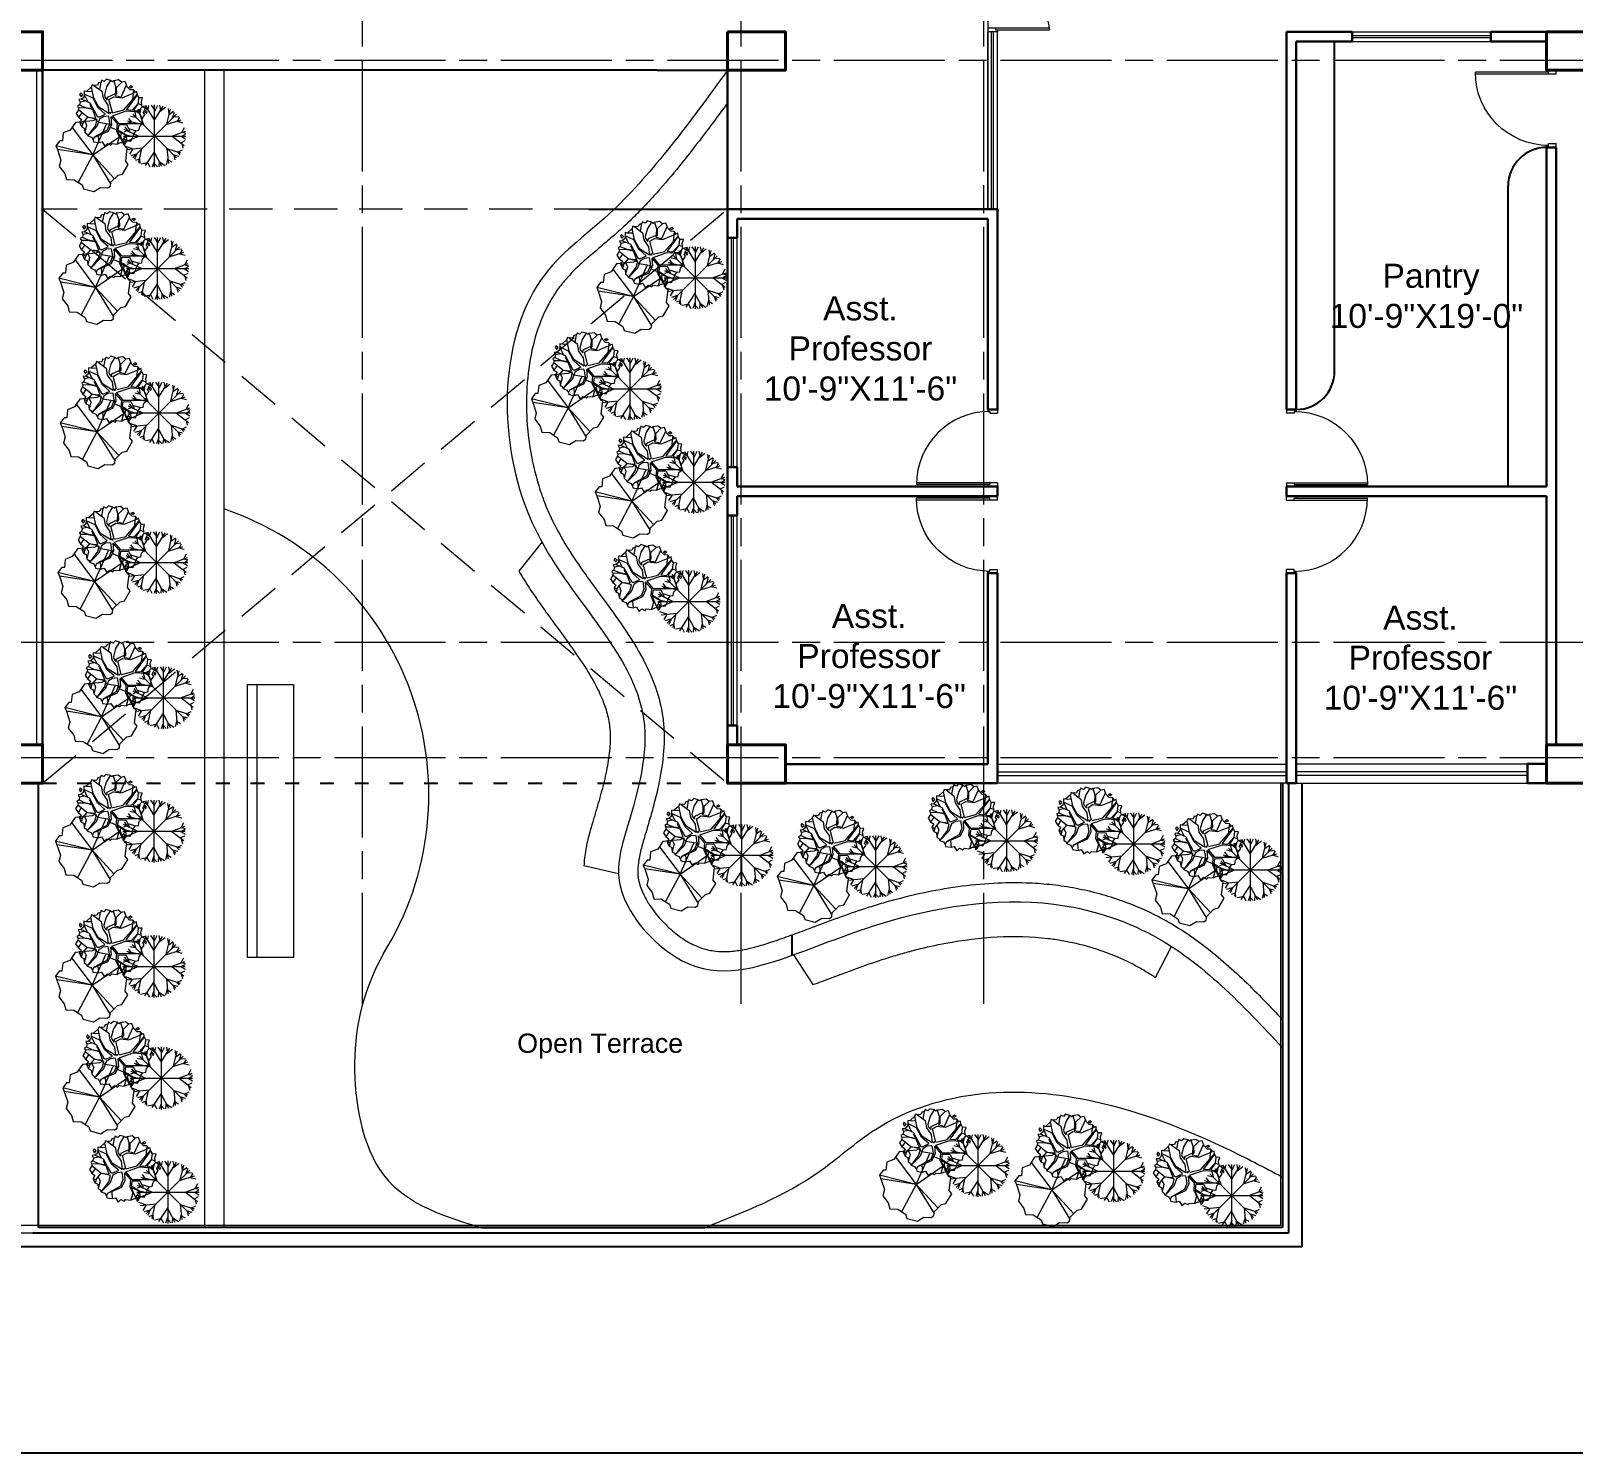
# Model space of a CAD drawing. Header units: inches. Extents: x -12 to 20935469, y -1604 to 24729220.
# Drawn here: x 20841121 to 20841921, y 24716552 to 24717290 of the extents above; entities that cross this region are included whole.
import ezdxf

# ---------------------------------------------------------------- set-up
doc = ezdxf.new("R2010")
doc.units = ezdxf.units.IN
doc.header["$LTSCALE"] = 0.03
doc.header["$MEASUREMENT"] = 0
for name, pattern in [('ACAD_ISO03W100', [30, 12, -18]), ('ACAD_ISO08W100', [36, 24, -3, 6, -3]), ('DASHED2', [0.375, 0.25, -0.125])]:
    doc.linetypes.add(name, pattern=pattern)
for name, color, linetype, lineweight in [('column', 1, 'Continuous', 40), ('Door', 7, 'Continuous', 18), ('Dot', 253, 'Continuous', 0), ('Grid Line', 252, 'Continuous', 18), ('Hatch', 253, 'Continuous', 15), ('hatch-1', 253, 'Continuous', 5), ('ILLUSTR-TREE', 74, 'Continuous', 0), ('Main Wall', 7, 'Continuous', 30), ('wind.', 150, 'Continuous', 20)]:
    doc.layers.add(name, color=color, linetype=linetype, lineweight=lineweight)
doc.layers.add('FUR', color=251, linetype='Continuous')
doc.layers.add('TEXT', color=7, linetype='Continuous')
doc.styles.add('2', font='swisscl.ttf')
doc.styles.add('ATTR', font='romans.shx', dxfattribs={"width": 0.8, "height": 0.7})

# ---------------------------------------------------------------- blocks, each defined once
blk = doc.blocks.new('fff')
at = {"layer": 'Grid Line', "color": 252, "linetype": 'ACAD_ISO08W100', "lineweight": 9, "ltscale": 80, "true_color": 0x939598}
for p, q in [((20831844.25, 24723521.1), (20831844.25, 24724698.78)), ((20832040.78, 24723521.1), (20832040.78, 24724698.78)), ((20832166.78, 24723521.11), (20832166.78, 24724698.79)), ((20833096.95, 24724010.75), (20830726.15, 24724010.75)), ((20833096.95, 24723708.72), (20830726.15, 24723708.72)), ((20833096.95, 24723648.75), (20830726.15, 24723648.75))]:
    blk.add_line(p, q, dxfattribs=at)
blk = doc.blocks.new('A$C36295410')
at = {"layer": 'Door'}
for p, q in [((1, 4), (1, 32)), ((2, 0), (2, 31.98)), ((58, 0), (58, 31.98)), ((59, 4), (59, 32)), ((1, 5), (0, 5)), ((2, 4), (1, 4)), ((58, 4), (59, 4)), ((59, 5), (60, 5)), ((2, 0), (0, 0)), ((58, 0), (60, 0))]:
    blk.add_line(p, q, dxfattribs=at)
for centre, start, end in [((-2.53, -0.34), 0.59063, 83.77826), ((62.53, -0.34), 96.22174, 179.40937)]:
    blk.add_arc(centre, 32.53, start, end, dxfattribs=at)
blk = doc.blocks.new('$D40')
at = {"layer": 'Door'}
for p, q in [((1, 4), (1, 42)), ((2, 0), (2, 41.99)), ((1, 5), (0, 5)), ((2, 0), (0, 0)), ((2, 4), (1, 4)), ((39, 4), (38, 4)), ((38, 4), (38, 0)), ((40, 0), (38, 0)), ((40, 5), (38.99, 5)), ((39, 5), (39, 4))]:
    blk.add_line(p, q, dxfattribs=at)
blk.add_arc((1, 4), 38, 0, 90, dxfattribs=at)
blk = doc.blocks.new('TREE_009')
at = {"layer": 'ILLUSTR-TREE'}
for p, q in [((-12174.2, 13910.3), (-12175.7, 13905.2)), ((-12166.7, 13906.7), (-12174.2, 13910.3)), ((-12160.5, 13912.9), (-12166.7, 13906.7)), ((-12149.3, 13909.5), (-12160.5, 13912.9)), ((-12149.3, 13909.5), (-12160.3, 13891.8)), ((-12144, 13905.9), (-12149.3, 13909.5)), ((-12140.5, 13908.8), (-12144, 13905.9)), ((-12126.8, 13911.1), (-12140.5, 13908.8)), ((-12140.5, 13908.8), (-12134.4, 13889)), ((-12118.3, 13904.7), (-12126.8, 13911.1)), ((-12108.9, 13906.7), (-12118.3, 13904.7)), ((-12105.2, 13896.8), (-12108.9, 13906.7)), ((-12232, 13875), (-12235.4, 13870.6)), ((-12235.4, 13870.6), (-12231.3, 13864.4)), ((-12226.5, 13869.7), (-12232, 13875)), ((-12231.3, 13864.4), (-12226.5, 13869.7)), ((-12223.7, 13862.7), (-12230.1, 13857.3)), ((-12222.4, 13870.7), (-12223.7, 13862.7)), ((-12222.4, 13880.3), (-12222.4, 13870.7)), ((-12216.4, 13879.1), (-12222.4, 13880.3)), ((-12197.7, 13860.1), (-12222.4, 13871.4)), ((-12222.4, 13870.7), (-12212.5, 13850.2)), ((-12202.6, 13891.8), (-12216.4, 13879.1)), ((-12199.9, 13878.4), (-12216.4, 13879.1)), ((-12200.4, 13897.9), (-12202.6, 13891.8)), ((-12196, 13860.1), (-12202.6, 13891.8)), ((-12195.5, 13896.1), (-12200.4, 13897.9)), ((-12185.9, 13897), (-12195.5, 13896.1)), ((-12195.5, 13896.1), (-12173.5, 13879.8)), ((-12183.2, 13903.2), (-12185.9, 13897)), ((-12175.7, 13905.2), (-12183.2, 13903.2)), ((-12179.5, 13884.1), (-12175.7, 13905.2)), ((-12173.5, 13879.8), (-12170.2, 13860.1)), ((-12160.3, 13891.8), (-12166.3, 13869.3)), ((-12166.3, 13869.3), (-12165.2, 13863.6)), ((-12165.2, 13863.6), (-12158.6, 13855.2)), ((-12158.6, 13855.2), (-12157.5, 13863.6)), ((-12157.5, 13863.6), (-12135.5, 13873.5)), ((-12153.7, 13856.6), (-12140.5, 13864.3)), ((-12140.5, 13864.3), (-12117.3, 13861.5)), ((-12132.7, 13872.8), (-12137.2, 13867.9)), ((-12136.6, 13867.9), (-12120.1, 13864.3)), ((-12135, 13873.5), (-12134.4, 13890.4)), ((-12133.3, 13891.1), (-12132.7, 13872.8)), ((-12132.1, 13891.3), (-12118.3, 13904.7)), ((-12120.1, 13864.3), (-12105.2, 13896.8)), ((-12117.3, 13861.5), (-12079.9, 13877)), ((-12112.4, 13827.6), (-12075, 13870.7)), ((-12102.7, 13891.7), (-12105.2, 13896.8)), ((-12075, 13870), (-12105.2, 13828.4)), ((-12095.1, 13883.8), (-12102.7, 13891.7)), ((-12097.9, 13891.8), (-12092.4, 13895.4)), ((-12093, 13888.3), (-12097.9, 13891.8)), ((-12085.4, 13883.4), (-12095.1, 13883.8)), ((-12088, 13891.8), (-12093, 13888.3)), ((-12092.4, 13895.4), (-12088, 13891.8)), ((-12085.4, 13883.4), (-12088.7, 13855.2)), ((-12079.9, 13877), (-12085.4, 13883.4)), ((-12075.9, 13878.5), (-12079.9, 13877)), ((-12075, 13870.7), (-12075.9, 13878.5)), ((-12070, 13861.5), (-12075, 13870.7)), ((-12238.9, 13827.6), (-12245.1, 13817.7)), ((-12235.6, 13841.8), (-12241.6, 13838)), ((-12241.6, 13838), (-12238.4, 13832.6)), ((-12238.4, 13832.6), (-12238.9, 13827.6)), ((-12213.6, 13807.2), (-12238.9, 13827.6)), ((-12221.3, 13833.3), (-12238.4, 13832.6)), ((-12229.6, 13819.9), (-12238.4, 13807.2)), ((-12230.1, 13857.3), (-12237.5, 13856.5)), ((-12237.5, 13856.5), (-12234, 13849.5)), ((-12234, 13849.5), (-12235.6, 13841.8)), ((-12235.6, 13841.8), (-12220.2, 13834.7)), ((-12220.8, 13852.3), (-12234, 13849.5)), ((-12206.5, 13846.7), (-12230.1, 13857.3)), ((-12198.8, 13828.4), (-12221.3, 13833.3)), ((-12220.2, 13834.7), (-12201.5, 13831.2)), ((-12185, 13807.2), (-12206.5, 13846.7)), ((-12202.1, 13833.3), (-12206.5, 13842.5)), ((-12201.5, 13831.2), (-12202.1, 13833.3)), ((-12190, 13805.1), (-12198.8, 13828.4)), ((-12184.5, 13834), (-12197.7, 13860.1)), ((-12182.3, 13835.4), (-12196, 13860.1)), ((-12164.1, 13815.7), (-12184.5, 13834)), ((-12154.2, 13817.8), (-12182.3, 13835.4)), ((-12170.2, 13860.1), (-12157, 13841.1)), ((-12157, 13841.1), (-12154.2, 13818.5)), ((-12144.3, 13820.6), (-12153.7, 13856.6)), ((-12150.4, 13819.9), (-12150.9, 13817.8)), ((-12147.6, 13820.6), (-12150.4, 13819.9)), ((-12148.7, 13818.5), (-12147.6, 13820.6)), ((-12144.3, 13811.4), (-12105.8, 13824.8)), ((-12143.8, 13819.9), (-12112.4, 13827.6)), ((-12105.8, 13824.8), (-12070.6, 13822.7)), ((-12105.2, 13828.4), (-12089.3, 13826.9)), ((-12089.3, 13826.9), (-12072.8, 13845.3)), ((-12072.8, 13845.3), (-12085.4, 13826.9)), ((-12085.4, 13826.2), (-12071.1, 13824.8)), ((-12072.2, 13845.3), (-12070, 13861.5)), ((-12072.2, 13845.3), (-12062.3, 13841.8)), ((-12071.1, 13824.8), (-12061.2, 13836.1)), ((-12070.6, 13822.7), (-12061.8, 13803)), ((-12060.1, 13860.9), (-12070, 13861.5)), ((-12063.5, 13850.3), (-12060.1, 13860.9)), ((-12062.3, 13841.8), (-12063.5, 13850.3)), ((-12061.2, 13836.1), (-12062.3, 13841.8)), ((-12049.1, 13838.8), (-12061.2, 13836.1)), ((-12058, 13820.3), (-12049.1, 13838.8)), ((-12053.9, 13815), (-12058, 13820.3)), ((-12051.8, 13826.5), (-12053.9, 13822.1)), ((-12053.9, 13822.1), (-12049.7, 13817.7)), ((-12047.7, 13822.1), (-12051.8, 13826.5)), ((-12049.7, 13817.7), (-12047.7, 13822.1)), ((-12245.1, 13817.7), (-12238.4, 13807.2)), ((-12238.4, 13807.2), (-12229.9, 13800.9)), ((-12229.9, 13800.9), (-12235.1, 13793.1)), ((-12227.4, 13788.9), (-12235.1, 13793.1)), ((-12235.1, 13793.1), (-12232.7, 13786.8)), ((-12232.7, 13786.8), (-12229.6, 13780.4)), ((-12225.7, 13793.1), (-12229.6, 13780.4)), ((-12229.6, 13780.4), (-12222.4, 13777.1)), ((-12213.6, 13807.2), (-12225.7, 13793.1)), ((-12222.4, 13777.1), (-12220.8, 13765.6)), ((-12221.3, 13797.3), (-12215.8, 13785.3)), ((-12215.8, 13785.3), (-12220.8, 13765.6)), ((-12186.7, 13800.8), (-12213.6, 13807.2)), ((-12213.1, 13807.2), (-12190, 13805.1)), ((-12212.5, 13755), (-12191.6, 13783.2)), ((-12187.8, 13781.1), (-12212.5, 13755.7)), ((-12191.1, 13783.2), (-12186.7, 13800.8)), ((-12180.1, 13801.6), (-12187.8, 13781.1)), ((-12180.6, 13807.2), (-12185, 13807.2)), ((-12164.1, 13815), (-12180.6, 13807.2)), ((-12168.5, 13808.6), (-12180.1, 13801.6)), ((-12155.3, 13810), (-12168.5, 13808.6)), ((-12152, 13789.6), (-12158.6, 13771.2)), ((-12146.5, 13787.4), (-12155.9, 13767.7)), ((-12155.3, 13810), (-12152, 13789.6)), ((-12150.9, 13817.8), (-12148.7, 13818.5)), ((-12148.2, 13809.3), (-12131.1, 13789.6)), ((-12148.2, 13808.6), (-12146.5, 13787.4)), ((-12144.3, 13810.7), (-12127.2, 13790.3)), ((-12131.1, 13789.6), (-12132.7, 13769.8)), ((-12126.7, 13786), (-12128.9, 13772.6)), ((-12127.2, 13790.3), (-12064.5, 13790.3)), ((-12126.7, 13786), (-12105.2, 13786.7)), ((-12105.2, 13786.7), (-12095.9, 13768.4)), ((-12070.4, 13771), (-12068.3, 13781.5)), ((-12068.3, 13781.5), (-12063.5, 13786.8)), ((-12064.5, 13790.3), (-12061.4, 13796.5)), ((-12063.5, 13786.8), (-12064.5, 13790.3)), ((-12061.8, 13803), (-12053.9, 13815)), ((-12061.4, 13796.5), (-12061.8, 13803)), ((-12220.8, 13765.6), (-12214.8, 13760.4)), ((-12214.8, 13760.4), (-12212.5, 13755.7)), ((-12212.5, 13755.7), (-12202.4, 13751.6)), ((-12202.4, 13751.6), (-12197.7, 13744.4)), ((-12194.9, 13750.8), (-12197.7, 13744.4)), ((-12197.7, 13744.4), (-12196.9, 13739.2)), ((-12196.9, 13739.2), (-12181.7, 13736.7)), ((-12158.6, 13771.2), (-12194.9, 13751.5)), ((-12155.9, 13767.7), (-12194.9, 13750.8)), ((-12183.4, 13755), (-12181.7, 13736.7)), ((-12181.7, 13736.7), (-12172.8, 13739.2)), ((-12172.8, 13739.2), (-12165.3, 13726.9)), ((-12165.3, 13726.9), (-12157.7, 13733.9)), ((-12157.7, 13733.9), (-12148.8, 13729.5)), ((-12148.8, 13729.5), (-12144.6, 13733.9)), ((-12144.6, 13733.9), (-12130.5, 13732.4)), ((-12132.7, 13769.8), (-12125, 13752.9)), ((-12125, 13752.9), (-12130.5, 13732.4)), ((-12130.5, 13732.4), (-12122, 13736.6)), ((-12130, 13769.8), (-12116.2, 13737.4)), ((-12129.4, 13769.1), (-12106.3, 13757.1)), ((-12128.9, 13772.6), (-12106.3, 13758.5)), ((-12122, 13736.6), (-12116.2, 13737.4)), ((-12116.2, 13737.4), (-12112.3, 13748)), ((-12108.3, 13740.7), (-12113.8, 13737.2)), ((-12113.8, 13737.2), (-12113.2, 13730.1)), ((-12113.2, 13730.1), (-12107.7, 13734.4)), ((-12112.3, 13748), (-12105.2, 13742.3)), ((-12107.7, 13734.4), (-12108.3, 13740.7)), ((-12106.3, 13758.5), (-12086, 13753.6)), ((-12106.3, 13757.1), (-12105.2, 13742.3)), ((-12105.2, 13742.3), (-12093.1, 13741)), ((-12099.7, 13776.2), (-12078.3, 13769.8)), ((-12093.1, 13741), (-12086, 13753.6)), ((-12086, 13753.6), (-12084.8, 13761.3)), ((-12084.8, 13761.3), (-12078.3, 13769.8)), ((-12078.3, 13769.8), (-12070.4, 13771))]:
    blk.add_line(p, q, dxfattribs=at)
at = {"layer": 'ILLUSTR-TREE', "style": 'ATTR', "width": 0.8, "flags": 9}
blk.add_attdef('ESTCODE', (-12147.6, 13820.6), '', height=1.05, dxfattribs=at)
blk = doc.blocks.new('TREE_018')
at = {"layer": 'ILLUSTR-TREE'}
for p, q in [((-11053.7, 14115.6), (-11060.6, 14112.1)), ((-11046.1, 14107.7), (-11053.7, 14115.6)), ((-11138.3, 14080.3), (-11140.4, 14059.2)), ((-11119.7, 14087.4), (-11138.3, 14080.3)), ((-11106, 14107.7), (-11119.7, 14087.4)), ((-11115.1, 14094.2), (-11061.1, 14022.2)), ((-11060.6, 14112.1), (-11106, 14107.7)), ((-11061.1, 14022.2), (-11025.1, 14103.2)), ((-11061.1, 14022.2), (-10987.7, 14072.4)), ((-11014.5, 14102.4), (-11046.1, 14107.7)), ((-11014.5, 14094.4), (-11014.5, 14102.4)), ((-10985.6, 14083), (-11014.5, 14094.4)), ((-10987, 14070.6), (-10985.6, 14083)), ((-11147.2, 14059.2), (-11157.5, 14046)), ((-11061.1, 14022.2), (-11157.5, 14046)), ((-11157.5, 14046), (-11153.4, 14036.3)), ((-11061.1, 14022.2), (-11153.4, 14036.3)), ((-11153.4, 14036.3), (-11144.5, 14008.9)), ((-11140.4, 14059.2), (-11147.2, 14059.2)), ((-10975.3, 14042.4), (-10987, 14070.6)), ((-10970.5, 14039.8), (-10975.3, 14042.4)), ((-10974.6, 14006.3), (-10970.5, 14039.8)), ((-11144.5, 14008.9), (-11148.6, 13992.2)), ((-11148.6, 13992.2), (-11134.2, 13973.7)), ((-11061.1, 14022.2), (-11099.1, 13950.3)), ((-11061.1, 14022.2), (-11003.8, 13960)), ((-11061.1, 14022.2), (-11013.8, 13945.4)), ((-10982.9, 13971.9), (-10967.7, 13997.5)), ((-10967.7, 13997.5), (-10974.6, 14006.3)), ((-11134.2, 13973.7), (-11130, 13957.8)), ((-11130, 13957.8), (-11109.4, 13956.9)), ((-11109.4, 13956.9), (-11088.8, 13943.7)), ((-11014.5, 13940.2), (-11013.1, 13950.7)), ((-11013.1, 13950.7), (-10994.6, 13969.2)), ((-10994.6, 13969.2), (-10982.9, 13971.9)), ((-11088.8, 13943.7), (-11085.3, 13933.1)), ((-11085.3, 13933.1), (-11057.8, 13926)), ((-11057.8, 13926), (-11040.6, 13936.6)), ((-11040.6, 13936.6), (-11021.4, 13935.7)), ((-11021.4, 13935.7), (-11014.5, 13940.2))]:
    blk.add_line(p, q, dxfattribs=at)
at = {"layer": 'ILLUSTR-TREE', "style": 'ATTR', "width": 0.8, "flags": 9}
blk.add_attdef('ESTCODE', (-11061.1, 14022.2), '', height=1.05, dxfattribs=at)
blk = doc.blocks.new('TREE_007')
at = {"layer": 'ILLUSTR-TREE'}
for p, q in [((-12481.3, 14091.7), (-12477.4, 14109.3)), ((-12456, 14102.3), (-12471.4, 14111.4)), ((-12438.9, 14074.7), (-12463.7, 14114.2)), ((-12457.6, 14104.4), (-12454.9, 14116.4)), ((-12438.3, 14103.7), (-12447.7, 14117.1)), ((-12438.6, 13937.8), (-12438.6, 14117.8)), ((-12438.3, 14100.1), (-12429.5, 14117.1)), ((-12438.3, 14075.5), (-12414.1, 14114.2)), ((-12420.7, 14103), (-12423.5, 14117.1)), ((-12422.9, 14099.4), (-12407, 14111.4)), ((-12396.5, 14092.4), (-12398.7, 14107.9)), ((-12504.9, 14067.7), (-12521.4, 14062.8)), ((-12470.8, 14059.9), (-12517, 14070.5)), ((-12503.3, 14067), (-12512.6, 14079)), ((-12492.3, 14081.1), (-12508.2, 14084.6)), ((-12375.6, 14090.8), (-12501.6, 13964.8)), ((-12501.6, 14090.8), (-12375.6, 13964.8)), ((-12491.7, 14081.1), (-12495, 14097.3)), ((-12480.7, 14091), (-12492.8, 14099.4)), ((-12469.7, 14059.9), (-12485.7, 14105.1)), ((-12405.3, 14061.3), (-12362.4, 14074.7)), ((-12403.7, 14062.8), (-12393.2, 14105.8)), ((-12396.5, 14090.3), (-12383.9, 14099.4)), ((-12386.6, 14080.4), (-12381.7, 14097.3)), ((-12382.8, 14083.2), (-12369, 14084.6)), ((-12374.5, 14070.5), (-12358.6, 14066.3)), ((-12372.9, 14071.2), (-12366.3, 14081.8)), ((-12528.6, 14027.8), (-12348.6, 14027.8)), ((-12516.5, 14027.5), (-12528, 14021.1)), ((-12516.5, 14043), (-12527.5, 14039.5)), ((-12518.1, 14026.8), (-12527.5, 14033.8)), ((-12485.1, 14026.8), (-12526.9, 14009.2)), ((-12485.1, 14027.5), (-12526.4, 14047.2)), ((-12513.7, 14041.6), (-12523.6, 14054.3)), ((-12389.4, 14027.5), (-12349.8, 14042.3)), ((-12387.7, 14027.5), (-12353.1, 14000.7)), ((-12361.9, 14027.5), (-12349.2, 14019.7)), ((-12360.2, 14038.8), (-12352.5, 14052.9)), ((-12360.2, 14027.5), (-12349.2, 14033.8)), ((-12358.6, 14038.8), (-12349.2, 14036)), ((-12515.9, 14014.1), (-12526.9, 14017.6)), ((-12520.3, 14012), (-12525.3, 14005.6)), ((-12502.7, 13990.8), (-12522.5, 13997.9)), ((-12473.6, 13992.9), (-12518.7, 13988)), ((-12502.7, 13989.4), (-12511.5, 13975.3)), ((-12491.2, 13976), (-12507.7, 13971.1)), ((-12491.2, 13974.6), (-12496.7, 13960.5)), ((-12477.4, 13988.7), (-12485.1, 13952)), ((-12439.4, 13983.8), (-12465.9, 13942.9)), ((-12438.9, 13979.5), (-12418.5, 13941.4)), ((-12403.1, 13992.2), (-12363.5, 13979.5)), ((-12403.1, 13992.2), (-12398.7, 13948.5)), ((-12385.5, 13974.6), (-12370.1, 13970.4)), ((-12374, 13983.1), (-12366.3, 13973.9)), ((-12370.7, 13982.3), (-12358.6, 13988)), ((-12363, 14008.4), (-12350.3, 14014.8)), ((-12360.2, 14006.3), (-12356.9, 13992.9)), ((-12482.9, 13961.2), (-12493.9, 13957)), ((-12482.4, 13961.2), (-12481.3, 13949.2)), ((-12460.4, 13950.6), (-12477.4, 13947.1)), ((-12459.3, 13952.7), (-12452.1, 13939.3)), ((-12438.9, 13957), (-12445.5, 13938.6)), ((-12438.3, 13947.8), (-12430.6, 13939.3)), ((-12425.7, 13953.4), (-12426.8, 13939.3)), ((-12424.6, 13953.4), (-12408.6, 13942.9)), ((-12400.4, 13964), (-12405.3, 13945)), ((-12399.3, 13959.1), (-12389.4, 13953.4)), ((-12383.3, 13972.5), (-12380, 13959.8))]:
    blk.add_line(p, q, dxfattribs=at)
at = {"layer": 'ILLUSTR-TREE', "style": 'ATTR', "width": 0.8, "flags": 9}
blk.add_attdef('ESTCODE', (-12438.6, 14027.8), '', height=1.05, dxfattribs=at)

msp = doc.modelspace()

# ---------------------------------------------------------------- linework, layer by layer
for p, q in [((20841797.64, 24717113.69), (20841797.64, 24717284.69)), ((20841264.77, 24717269.69), (20841127.14, 24717269.69)), ((20841264.77, 24717269.69), (20841127.14, 24717269.69)), ((20841127.14, 24717269.69), (20841127.14, 24717033.86)), ((20841127.14, 24716899.69), (20841127.14, 24717269.69)), ((20841446.07, 24717269.71), (20841264.77, 24717269.71)), ((20841446.07, 24717269.71), (20841482.67, 24717269.73)), ((20841907.64, 24717229.69), (20841907.64, 24717229.69)), ((20841887.64, 24717053.69), (20841887.64, 24717209.69)), ((20841410.67, 24717197.69), (20841482.64, 24717197.69)), ((20841482.64, 24717182.69), (20841487.67, 24717182.69)), ((20841777.64, 24717093.69), (20841777.64, 24717093.69)), ((20841482.64, 24716929.69), (20841487.67, 24716929.69)), ((20841482.64, 24716919.69), (20841487.67, 24716919.69)), ((20841125.14, 24716669.22), (20841125.14, 24716899.69)), ((20841770.61, 24716899.69), (20841770.61, 24716669.22)), ((20841773.61, 24716899.69), (20841773.61, 24716666.22)), ((20841780.61, 24716899.69), (20841780.61, 24716659.22)), ((20841780.61, 24716899.69), (20841780.61, 24716659.22)), ((20841516.2, 24716810.46), (20841516.2, 24716821.09)), ((20841773.61, 24716666.22), (20841122.14, 24716666.22)), ((20841770.61, 24716669.22), (20841125.14, 24716669.22)), ((20841354.88, 24716669.22), (20841470.87, 24716669.22)), ((20841780.61, 24716659.22), (20841097.14, 24716659.22)), ((20841780.61, 24716659.22), (20841097.14, 24716659.22))]:
    msp.add_line(p, q)
at = {"lineweight": 9}
for p, q in [((20841211.23, 24717269.69), (20841211.23, 24716669.22)), ((20841221.23, 24717269.69), (20841221.23, 24716669.22)), ((20841386.36, 24717024.96), (20841374.25, 24717009.73)), ((20841238.45, 24716809.3), (20841238.45, 24716950.92)), ((20841426.04, 24716852.67), (20841408.08, 24716856.87)), ((20841704.74, 24716798.89), (20841712.95, 24716815.03)), ((20841516.89, 24716810.74), (20841526.92, 24716795.19))]:
    msp.add_line(p, q, dxfattribs=at)
at = {"linetype": 'ACAD_ISO03W100', "ltscale": 20}
msp.add_line((20841127.14, 24716899.69), (20841482.64, 24716899.69), dxfattribs=at)
at = {"lineweight": 9}
msp.add_lwpolyline([(20841233.45, 24716950.92), (20841257.45, 24716950.92), (20841257.45, 24716809.3), (20841233.45, 24716809.3)], close=True, dxfattribs=at)
for centre, start, end in [((20841907.64, 24717209.69), 90, 180), ((20841777.64, 24717113.69), 270, 0)]:
    msp.add_arc(centre, 20, start, end)
msp.add_arc((20841171.18, 24716893.84), 156.45, 328.1554, 71.33964, dxfattribs=at)
for points, knots in [([(20841482.64, 24717269.69), (20841463.07, 24717242.93), (20841431.02, 24717199.09), (20841364.33, 24717153.76), (20841362.79, 24717058.78), (20841407, 24716991.78), (20841448.71, 24716940.64), (20841433.42, 24716885.54), (20841420.67, 24716844.71), (20841460.73, 24716795.32), (20841505.63, 24716804.95), (20841567.79, 24716831.53), (20841640, 24716844.06), (20841716.82, 24716820.11), (20841749.98, 24716784.51), (20841770.61, 24716762.37)], [0, 0, 0, 0, 75.891033, 124.319994, 247.72063, 297.545911, 371.518985, 427.850137, 457.287964, 500.98856, 579.149679, 641.264129, 732.991685, 786.998884, 875.950909, 875.950909, 875.950909, 875.950909]), ([(20841482.67, 24717252.82), (20841477.75, 24717246.13), (20841472.81, 24717239.48), (20841460.13, 24717222.97), (20841452.35, 24717213.34), (20841442.08, 24717201.94), (20841439.74, 24717199.43), (20841435.34, 24717194.91), (20841433.29, 24717192.87), (20841430.24, 24717189.96), (20841429.26, 24717189.04), (20841427.3, 24717187.25), (20841426.32, 24717186.37), (20841423.42, 24717183.79), (20841421.5, 24717182.14), (20841416.06, 24717177.49), (20841412.65, 24717174.63), (20841406.28, 24717169.02), (20841403.34, 24717166.27), (20841399.39, 24717162.08), (20841398.16, 24717160.69), (20841396.28, 24717158.38), (20841395.59, 24717157.49), (20841394.25, 24717155.66), (20841393.6, 24717154.72), (20841391.71, 24717151.83), (20841390.53, 24717149.81), (20841386.77, 24717142.64), (20841384.57, 24717137.09), (20841381.15, 24717125.28), (20841379.91, 24717119.03), (20841378.4, 24717106.14), (20841378.13, 24717099.51), (20841378.49, 24717086.19), (20841379.14, 24717079.5), (20841380.85, 24717069.09), (20841381.63, 24717065.28), (20841383.41, 24717058.14), (20841384.37, 24717054.79), (20841386.18, 24717049.35), (20841386.95, 24717047.21), (20841389.42, 24717040.93), (20841391.27, 24717036.91), (20841395.35, 24717029.03), (20841397.58, 24717025.17), (20841402.64, 24717017.06), (20841405.52, 24717012.81), (20841410.23, 24717006.15), (20841411.95, 24717003.77), (20841415.46, 24716998.96), (20841417.26, 24716996.53), (20841422.79, 24716988.98), (20841426.56, 24716983.75), (20841433.72, 24716972.94), (20841437.11, 24716967.35), (20841442.25, 24716957.11), (20841444.19, 24716952.58), (20841446.51, 24716945.61), (20841447.17, 24716943.3), (20841448.12, 24716939.27), (20841448.46, 24716937.58), (20841448.95, 24716934.57), (20841449.13, 24716933.27), (20841449.41, 24716930.67), (20841449.51, 24716929.37), (20841449.73, 24716925.48), (20841449.75, 24716922.9), (20841449.48, 24716914.94), (20841448.83, 24716909.61), (20841446.98, 24716899.11), (20841445.77, 24716893.95), (20841443.7, 24716886.12), (20841442.93, 24716883.38), (20841441.75, 24716879.31), (20841441.35, 24716877.95), (20841440.55, 24716875.23), (20841440.14, 24716873.88), (20841439.35, 24716871.24), (20841438.97, 24716869.95), (20841437.92, 24716866.26), (20841437.32, 24716863.94), (20841436.43, 24716859.57), (20841436.15, 24716857.52), (20841436.01, 24716854.69), (20841436, 24716853.82), (20841436.08, 24716852.15), (20841436.15, 24716851.35), (20841436.49, 24716849.07), (20841436.89, 24716847.49), (20841438.02, 24716844.2), (20841438.75, 24716842.5), (20841440.53, 24716839.07), (20841441.57, 24716837.34), (20841444.52, 24716833.01), (20841446.6, 24716830.44), (20841451.04, 24716825.72), (20841453.39, 24716823.56), (20841456.93, 24716820.74), (20841458.14, 24716819.86), (20841460.51, 24716818.28), (20841461.68, 24716817.58), (20841465.15, 24716815.69), (20841467.41, 24716814.74), (20841471.86, 24716813.34), (20841474.06, 24716812.88), (20841478.53, 24716812.37), (20841480.8, 24716812.31), (20841485.48, 24716812.54), (20841487.88, 24716812.84), (20841492.85, 24716813.74), (20841495.41, 24716814.34), (20841500.68, 24716815.8), (20841503.4, 24716816.64), (20841507.7, 24716818.08), (20841509.23, 24716818.6), (20841512.32, 24716819.69), (20841513.88, 24716820.24), (20841518.61, 24716821.96), (20841521.82, 24716823.16), (20841533.65, 24716827.6), (20841542.66, 24716831.02), (20841554.94, 24716835.09), (20841557.65, 24716835.95), (20841563.16, 24716837.62), (20841565.95, 24716838.43), (20841574.45, 24716840.74), (20841580.27, 24716842.15), (20841598.08, 24716845.8), (20841610.42, 24716847.48), (20841628.4, 24716848.26), (20841633.9, 24716848.27), (20841643.33, 24716847.86), (20841647.26, 24716847.56), (20841655.29, 24716846.66), (20841659.38, 24716846.04), (20841667.51, 24716844.49), (20841671.54, 24716843.56), (20841683.49, 24716840.31), (20841691.27, 24716837.53), (20841701.78, 24716832.78), (20841704.75, 24716831.32), (20841711.36, 24716827.78), (20841714.95, 24716825.65), (20841721.91, 24716821.15), (20841725.29, 24716818.78), (20841736.46, 24716810.38), (20841743.83, 24716803.9), (20841757.7, 24716790.61), (20841764.22, 24716783.82), (20841770.61, 24716777.02)], [10.368727, 10.368727, 10.368727, 10.368727, 29.358269, 29.358269, 58.716538, 58.716538, 67.310175, 67.310175, 74.734432, 74.734432, 78.265395, 78.265395, 81.796359, 81.796359, 88.858286, 88.858286, 102.308176, 102.308176, 115.758067, 115.758067, 122.383944, 122.383944, 126.480238, 126.480238, 130.576532, 130.576532, 138.769119, 138.769119, 158.54932, 158.54932, 178.32952, 178.32952, 198.109721, 198.109721, 217.889922, 217.889922, 229.530459, 229.530459, 240.194525, 240.194525, 247.339527, 247.339527, 261.629533, 261.629533, 275.919538, 275.919538, 291.909953, 291.909953, 300.681127, 300.681127, 309.452301, 309.452301, 327.512812, 327.512812, 345.573323, 345.573323, 359.101386, 359.101386, 365.632441, 365.632441, 370.283663, 370.283663, 373.785157, 373.785157, 377.28665, 377.28665, 384.289638, 384.289638, 398.944414, 398.944414, 413.59919, 413.59919, 421.628616, 421.628616, 425.715041, 425.715041, 429.834715, 429.834715, 433.954388, 433.954388, 441.954237, 441.954237, 449.954086, 449.954086, 453.703009, 453.703009, 457.275724, 457.275724, 464.057045, 464.057045, 470.838367, 470.838367, 477.619688, 477.619688, 488.14085, 488.14085, 498.662012, 498.662012, 504.233316, 504.233316, 509.80462, 509.80462, 521.092662, 521.092662, 532.380703, 532.380703, 543.668745, 543.668745, 554.956786, 554.956786, 566.244827, 566.244827, 577.532869, 577.532869, 583.663299, 583.663299, 589.793729, 589.793729, 602.05459, 602.05459, 634.040824, 634.040824, 642.873949, 642.873949, 651.707073, 651.707073, 669.373322, 669.373322, 704.70582, 704.70582, 720.137626, 720.137626, 731.120155, 731.120155, 742.625512, 742.625512, 754.130868, 754.130868, 777.141581, 777.141581, 786.43109, 786.43109, 798.221524, 798.221524, 810.011958, 810.011958, 838.230583, 838.230583, 865.488921, 865.488921, 865.488921, 865.488921]), ([(20841374.25, 24717009.73), (20841376.05, 24717006.73), (20841377.91, 24717003.8), (20841381.75, 24716998), (20841383.72, 24716995.14), (20841386.9, 24716990.65), (20841388.09, 24716988.99), (20841390.48, 24716985.69), (20841391.68, 24716984.05), (20841395.25, 24716979.18), (20841397.62, 24716975.98), (20841402.92, 24716968.62), (20841405.79, 24716964.5), (20841410.97, 24716956.41), (20841413.28, 24716952.44), (20841416.66, 24716945.65), (20841417.89, 24716942.77), (20841419.85, 24716937.17), (20841420.57, 24716934.45), (20841421.16, 24716931.05), (20841421.27, 24716930.33), (20841421.45, 24716928.84), (20841421.52, 24716928.08), (20841421.69, 24716925.77), (20841421.73, 24716924.17), (20841421.66, 24716919.44), (20841421.38, 24716916.17), (20841420.4, 24716909.32), (20841419.71, 24716905.76), (20841418.01, 24716898.42), (20841417.01, 24716894.65), (20841415.54, 24716889.46), (20841415.15, 24716888.1), (20841414.48, 24716885.8), (20841414.2, 24716884.87), (20841413.64, 24716882.98), (20841413.35, 24716882.02), (20841412.5, 24716879.19), (20841411.93, 24716877.27), (20841410.68, 24716872.78), (20841410.02, 24716870.18), (20841408.89, 24716864.66), (20841408.43, 24716861.74), (20841408.15, 24716858.06), (20841408.11, 24716857.47), (20841408.08, 24716856.87)], [272.437846, 272.437846, 272.437846, 272.437846, 282.117893, 282.117893, 291.939706, 291.939706, 297.748218, 297.748218, 303.556731, 303.556731, 315.173756, 315.173756, 330.601296, 330.601296, 346.028835, 346.028835, 357.828073, 357.828073, 369.62731, 369.62731, 372.889372, 372.889372, 376.151434, 376.151434, 382.675557, 382.675557, 394.838185, 394.838185, 407.000812, 407.000812, 419.163439, 419.163439, 423.464634, 423.464634, 426.379797, 426.379797, 429.370481, 429.370481, 434.986782, 434.986782, 441.866899, 441.866899, 448.747016, 448.747016, 450.044709, 450.044709, 450.044709, 450.044709]), ([(20841526.92, 24716795.19), (20841529.99, 24716796.32), (20841533.04, 24716797.46), (20841543.49, 24716801.39), (20841550.9, 24716804.18), (20841561.06, 24716807.63), (20841563.65, 24716808.48), (20841568.65, 24716810.04), (20841571.04, 24716810.76), (20841575.9, 24716812.13), (20841578.36, 24716812.79), (20841585.79, 24716814.67), (20841590.84, 24716815.79), (20841604.72, 24716818.37), (20841613.65, 24716819.51), (20841631.41, 24716820.43), (20841640.24, 24716820.22), (20841651.27, 24716818.92), (20841653.7, 24716818.56), (20841658.54, 24716817.72), (20841660.95, 24716817.23), (20841668.11, 24716815.57), (20841672.81, 24716814.2), (20841681.05, 24716811.29), (20841684.63, 24716809.83), (20841690.06, 24716807.33), (20841691.97, 24716806.39), (20841695.17, 24716804.7), (20841696.48, 24716803.97), (20841699.09, 24716802.46), (20841700.38, 24716801.68), (20841702.7, 24716800.23), (20841703.72, 24716799.57), (20841704.74, 24716798.89)], [592.149418, 592.149418, 592.149418, 592.149418, 603.502584, 603.502584, 630.908137, 630.908137, 640.212851, 640.212851, 648.638129, 648.638129, 657.063407, 657.063407, 673.913963, 673.913963, 702.954715, 702.954715, 731.995467, 731.995467, 740.256391, 740.256391, 748.517315, 748.517315, 765.039163, 765.039163, 778.262367, 778.262367, 785.638159, 785.638159, 790.866791, 790.866791, 796.095423, 796.095423, 800.281205, 800.281205, 800.281205, 800.281205]), ([(20841304.08, 24716811.29), (20841293.91, 24716792.67), (20841284.87, 24716759.59), (20841296.85, 24716685.87), (20841338.11, 24716674.12), (20841354.88, 24716669.22)], [0, 0, 0, 0, 62.984287, 121.733713, 186.051714, 186.051714, 186.051714, 186.051714]), ([(20841470.87, 24716669.22), (20841491.43, 24716677.28), (20841523.6, 24716689.89), (20841563.4, 24716726.8), (20841614.61, 24716742.6), (20841678.39, 24716736.39), (20841729.88, 24716716.7), (20841760.98, 24716700.4), (20841770.61, 24716695.35)], [0, 0, 0, 0, 65.489206, 102.448805, 160.875111, 219.311309, 292.056223, 324.694627, 324.694627, 324.694627, 324.694627])]:
    msp.add_open_spline(points, degree=3, knots=knots, dxfattribs=at)
at = {"layer": 'column', "lineweight": 40, "ltscale": 20}
for points in [[(20841097.14, 24717289.69), (20841097.14, 24717269.69), (20841127.14, 24717269.69), (20841127.14, 24717289.69)], [(20841482.64, 24717289.69), (20841482.64, 24717269.69), (20841512.64, 24717269.69), (20841512.64, 24717289.69)], [(20841907.64, 24717289.69), (20841907.64, 24717269.69), (20841937.64, 24717269.69), (20841937.64, 24717289.69)], [(20841097.14, 24716919.69), (20841097.14, 24716899.69), (20841127.14, 24716899.69), (20841127.14, 24716919.69)], [(20841482.64, 24716919.69), (20841482.64, 24716899.69), (20841512.64, 24716899.69), (20841512.64, 24716919.69)], [(20841907.64, 24716919.69), (20841907.64, 24716899.69), (20841937.64, 24716899.69), (20841937.64, 24716919.69)]]:
    msp.add_lwpolyline(points, close=True, dxfattribs=at)
at = {"layer": 'Defpoints'}
msp.add_lwpolyline([(20840142.62, 24718010.59), (20842581.48, 24718010.59), (20842581.48, 24716552.06), (20840142.62, 24716552.06)], close=True, dxfattribs=at)
at = {"layer": 'Dot', "color": 0, "linetype": 'DASHED2', "lineweight": 20, "ltscale": 3000}
for p, q in [((20841127.14, 24716899.69), (20841482.64, 24717197.69)), ((20841127.14, 24717197.69), (20841482.64, 24716899.69)), ((20841482.67, 24717197.69), (20841127.14, 24717197.69))]:
    msp.add_line(p, q, dxfattribs=at)
at = {"layer": 'Hatch'}
msp.add_line((20841617.64, 24717408.69), (20841617.64, 24717197.69), dxfattribs=at)
at = {"layer": 'hatch-1'}
for p, q in [((20841446.61, 24717269.22), (20841446.61, 24717269.71)), ((20841127.14, 24717137.22), (20841127.14, 24717137.22)), ((20841386.61, 24717014.6), (20841386.61, 24717014.6)), ((20841770.61, 24716669.22), (20841125.14, 24716669.22))]:
    msp.add_line(p, q, dxfattribs=at)
at = {"layer": 'Main Wall', "lineweight": 30}
for p, q in [((20841772.64, 24717289.69), (20841806.64, 24717289.69)), ((20841772.64, 24717093.69), (20841772.64, 24717289.69)), ((20841806.64, 24717284.69), (20841806.64, 24717289.69)), ((20841878.64, 24717289.69), (20841907.64, 24717289.69)), ((20841878.64, 24717284.69), (20841878.64, 24717289.69)), ((20841777.64, 24717284.69), (20841806.64, 24717284.69)), ((20841777.64, 24717093.69), (20841777.64, 24717284.69)), ((20841878.64, 24717284.69), (20841907.64, 24717284.69)), ((20841907.64, 24717053.69), (20841907.64, 24717229.69)), ((20841912.64, 24717229.69), (20841907.64, 24717229.69)), ((20841912.64, 24716919.69), (20841912.64, 24717229.69)), ((20841617.64, 24717197.69), (20841482.64, 24717197.69)), ((20841482.64, 24717197.69), (20841482.64, 24717182.69)), ((20841482.67, 24717197.69), (20841622.64, 24717197.69)), ((20841487.67, 24717182.69), (20841487.67, 24717192.69)), ((20841487.67, 24717192.69), (20841617.64, 24717192.69)), ((20841617.64, 24717093.69), (20841617.64, 24717192.69)), ((20841622.64, 24717093.69), (20841622.64, 24717197.69)), ((20841482.64, 24717182.69), (20841487.67, 24717182.69)), ((20841617.64, 24717093.69), (20841622.64, 24717093.69)), ((20841772.64, 24717093.69), (20841777.64, 24717093.69)), ((20841487.67, 24717053.69), (20841622.64, 24717053.69)), ((20841487.67, 24717048.69), (20841622.64, 24717048.69)), ((20841622.64, 24717053.69), (20841622.64, 24717048.69)), ((20841772.64, 24717053.69), (20841907.64, 24717053.69)), ((20841772.64, 24717053.69), (20841772.64, 24717048.69)), ((20841772.64, 24717048.69), (20841907.64, 24717048.69)), ((20841907.64, 24716919.69), (20841907.64, 24717048.69)), ((20841617.64, 24717008.69), (20841622.64, 24717008.69)), ((20841617.64, 24717008.69), (20841617.64, 24716909.69)), ((20841622.64, 24717008.69), (20841622.64, 24716899.69)), ((20841772.64, 24717008.69), (20841777.64, 24717008.69)), ((20841772.64, 24717008.69), (20841772.64, 24716899.69)), ((20841777.64, 24717008.69), (20841777.64, 24716899.69)), ((20841512.64, 24716909.69), (20841617.64, 24716909.69)), ((20841622.64, 24716899.69), (20841512.64, 24716899.69)), ((20841777.64, 24716899.69), (20841772.64, 24716899.69))]:
    msp.add_line(p, q, dxfattribs=at)
at = {"layer": 'Main Wall'}
for p, q in [((20841127.14, 24716919.69), (20841127.14, 24717269.69)), ((20841482.67, 24716919.69), (20841482.67, 24717269.69)), ((20841482.67, 24717118.71), (20841482.67, 24717209.69)), ((20841482.67, 24717091.7), (20841482.67, 24717142.71))]:
    msp.add_line(p, q, dxfattribs=at)
at = {"layer": 'Main Wall', "lineweight": 30}
for points in [[(20841487.67, 24717053.69), (20841487.67, 24717063.69), (20841482.64, 24717063.69), (20841482.64, 24717038.69), (20841487.67, 24717038.69), (20841487.67, 24717048.69)], [(20841907.62, 24716899.84), (20841897.62, 24716899.84), (20841897.62, 24716909.84), (20841907.62, 24716909.84)]]:
    msp.add_lwpolyline(points, dxfattribs=at)
msp.add_lwpolyline([(20841487.67, 24716929.69), (20841482.64, 24716929.69), (20841482.64, 24716919.69), (20841487.67, 24716919.69)], close=True, dxfattribs=at)
at = {"layer": 'wind.', "lineweight": 5}
for p, q in [((20841617.64, 24717197.69), (20841617.64, 24717289.69)), ((20841622.64, 24717289.69), (20841617.64, 24717289.69)), ((20841619.64, 24717197.69), (20841619.64, 24717289.69)), ((20841620.64, 24717197.69), (20841620.64, 24717289.69)), ((20841622.64, 24717197.69), (20841622.64, 24717289.69)), ((20841806.64, 24717289.69), (20841878.64, 24717289.69)), ((20841806.64, 24717287.69), (20841878.64, 24717287.69)), ((20841806.64, 24717286.69), (20841878.64, 24717286.69)), ((20841806.64, 24717284.69), (20841878.64, 24717284.69)), ((20841482.67, 24717063.69), (20841482.67, 24717182.69)), ((20841484.67, 24717063.69), (20841484.67, 24717182.69)), ((20841485.67, 24717063.69), (20841485.67, 24717182.69)), ((20841487.67, 24717063.69), (20841487.67, 24717182.69)), ((20841482.67, 24716929.69), (20841482.67, 24717038.69)), ((20841484.67, 24716929.69), (20841484.67, 24717038.69)), ((20841485.67, 24716929.69), (20841485.67, 24717038.69)), ((20841487.67, 24716929.69), (20841487.67, 24717038.69)), ((20841777.64, 24716909.84), (20841897.62, 24716909.84)), ((20841622.64, 24716909.69), (20841772.64, 24716909.69)), ((20841622.64, 24716905.69), (20841772.64, 24716905.69)), ((20841622.64, 24716903.69), (20841772.64, 24716903.69)), ((20841777.64, 24716905.84), (20841897.62, 24716905.84)), ((20841777.64, 24716903.84), (20841897.62, 24716903.84)), ((20841772.64, 24716899.69), (20841622.64, 24716899.69)), ((20841777.64, 24716899.84), (20841897.62, 24716899.84))]:
    msp.add_line(p, q, dxfattribs=at)
at = {"layer": 'wind.'}
for p, q in [((20841124.14, 24716919.69), (20841124.14, 24717269.69)), ((20841127.14, 24716919.69), (20841127.14, 24717269.69)), ((20841769.61, 24716899.69), (20841769.61, 24716670.22)), ((20841773.61, 24716899.69), (20841773.61, 24716666.22)), ((20841769.61, 24716670.22), (20841108.14, 24716670.22)), ((20841773.61, 24716666.22), (20841104.14, 24716666.22))]:
    msp.add_line(p, q, dxfattribs=at)

# ---------------------------------------------------------------- block references
msp.add_blockref('fff', (9448.86, -6735.9))
at = {"layer": 'FUR', "xscale": -1, "rotation": 270}
msp.add_blockref('A$C36295410', (20841617.64, 24717289.69), dxfattribs=at)
at = {"layer": 'ILLUSTR-TREE'}
for name, p, xscale, yscale, zscale in [('TREE_009', (20843427.95, 24714670.68), 0.1864712034882235, 0.1864712034882235, 0.1864712034882235), ('TREE_007', (20843422.23, 24714712.84), 0.1798363259808176, 0.1798363259808176, 0.1798363259808176), ('TREE_018', (20843342.38, 24714450.51), 0.1979188656470376, 0.1979188656470376, 0.1979188656470376), ('TREE_009', (20843429.47, 24714601.95), 0.1864712034882235, 0.1864712034882235, 0.1864712034882235), ('TREE_009', (20843708.56, 24714597.21), 0.1864712034882235, 0.1864712034882235, 0.1864712034882235), ('TREE_007', (20843423.74, 24714644.11), 0.1798363259808176, 0.1798363259808176, 0.1798363259808176), ('TREE_018', (20843343.9, 24714381.78), 0.1979188656470376, 0.1979188656470376, 0.1979188656470376), ('TREE_007', (20843702.83, 24714639.37), 0.1798363259808176, 0.1798363259808176, 0.1798363259808176), ('TREE_018', (20843622.99, 24714377.04), 0.1979188656470376, 0.1979188656470376, 0.1979188656470376), ('TREE_009', (20843674.66, 24714539.5), 0.1864712034882235, 0.1864712034882235, 0.1864712034882235), ('TREE_009', (20843430.17, 24714527), 0.1864712034882235, 0.1864712034882235, 0.1864712034882235), ('TREE_007', (20843668.94, 24714581.65), 0.1798363259808176, 0.1798363259808176, 0.1798363259808176), ('TREE_018', (20843589.09, 24714319.32), 0.1979188656470376, 0.1979188656470376, 0.1979188656470376), ('TREE_007', (20843424.45, 24714569.16), 0.1798363259808176, 0.1798363259808176, 0.1798363259808176), ('TREE_018', (20843344.6, 24714306.82), 0.1979188656470376, 0.1979188656470376, 0.1979188656470376), ('TREE_009', (20843707.78, 24714491.08), 0.1864712034882235, 0.1864712034882235, 0.1864712034882235), ('TREE_007', (20843702.06, 24714533.24), 0.1798363259808176, 0.1798363259808176, 0.1798363259808176), ('TREE_018', (20843622.21, 24714270.9), 0.1979188656470376, 0.1979188656470376, 0.1979188656470376), ('TREE_009', (20843428.97, 24714449.34), 0.1864712034882235, 0.1864712034882235, 0.1864712034882235), ('TREE_007', (20843423.25, 24714491.5), 0.1798363259808176, 0.1798363259808176, 0.1798363259808176), ('TREE_018', (20843343.4, 24714229.16), 0.1979188656470376, 0.1979188656470376, 0.1979188656470376), ('TREE_009', (20843705.21, 24714429.25), 0.1864712034882235, 0.1864712034882235, 0.1864712034882235), ('TREE_007', (20843699.49, 24714471.41), 0.1798363259808176, 0.1798363259808176, 0.1798363259808176), ('TREE_009', (20843432.56, 24714379.19), 0.1864712034882235, 0.1864712034882235, 0.1864712034882235), ('TREE_007', (20843426.84, 24714421.34), 0.1798363259808176, 0.1798363259808176, 0.1798363259808176), ('TREE_018', (20843346.99, 24714159.01), 0.1979188656470376, 0.1979188656470376, 0.1979188656470376), ('TREE_009', (20843427.67, 24714309.94), 0.1864712034882235, 0.1864712034882235, 0.1864712034882235), ('TREE_009', (20843870.1, 24714304.99), 0.1864712034882235, 0.1864712034882235, 0.1864712034882235), ('TREE_009', (20843936.02, 24714303.35), 0.1864712034882235, 0.1864712034882235, 0.1864712034882235), ('TREE_007', (20843421.95, 24714352.1), 0.1798363259808176, 0.1798363259808176, 0.1798363259808176), ('TREE_009', (20843732.73, 24714297.46), 0.1864712034882235, 0.1864712034882235, 0.1864712034882235), ('TREE_009', (20843802.2, 24714291.57), 0.1864712034882235, 0.1864712034882235, 0.1864712034882235), ('TREE_007', (20843864.38, 24714347.15), 0.1798363259808176, 0.1798363259808176, 0.1798363259808176), ('TREE_018', (20843342.1, 24714089.76), 0.1979188656470376, 0.1979188656470376, 0.1979188656470376), ('TREE_007', (20843727, 24714339.62), 0.1798363259808176, 0.1798363259808176, 0.1798363259808176), ('TREE_007', (20843930.3, 24714345.51), 0.1798363259808176, 0.1798363259808176, 0.1798363259808176), ('TREE_009', (20843996.58, 24714289.86), 0.1864712034882235, 0.1864712034882235, 0.1864712034882235), ('TREE_018', (20843647.16, 24714077.29), 0.1979188656470376, 0.1979188656470376, 0.1979188656470376), ('TREE_007', (20843796.48, 24714333.73), 0.1798363259808176, 0.1798363259808176, 0.1798363259808176), ('TREE_007', (20843990.86, 24714332.02), 0.1798363259808176, 0.1798363259808176, 0.1798363259808176), ('TREE_018', (20843716.63, 24714071.39), 0.1979188656470376, 0.1979188656470376, 0.1979188656470376), ('TREE_018', (20843911.01, 24714069.68), 0.1979188656470376, 0.1979188656470376, 0.1979188656470376), ('TREE_009', (20843427.67, 24714239.79), 0.1864712034882235, 0.1864712034882235, 0.1864712034882235), ('TREE_007', (20843421.95, 24714281.95), 0.1798363259808176, 0.1798363259808176, 0.1798363259808176), ('TREE_018', (20843342.1, 24714019.62), 0.1979188656470376, 0.1979188656470376, 0.1979188656470376), ('TREE_009', (20843431.49, 24714181.8), 0.1864712034882235, 0.1864712034882235, 0.1864712034882235), ('TREE_007', (20843425.77, 24714223.96), 0.1798363259808176, 0.1798363259808176, 0.1798363259808176), ('TREE_018', (20843345.92, 24713961.63), 0.1979188656470376, 0.1979188656470376, 0.1979188656470376), ('TREE_009', (20843855.24, 24714136.46), 0.1864712034882235, 0.1864712034882235, 0.1864712034882235), ('TREE_009', (20843925.61, 24714133.61), 0.1864712034882235, 0.1864712034882235, 0.1864712034882235), ('TREE_009', (20843434.9, 24714122.64), 0.1864712034882235, 0.1864712034882235, 0.1864712034882235), ('TREE_018', (20843769.68, 24713916.29), 0.1979188656470376, 0.1979188656470376, 0.1979188656470376), ('TREE_007', (20843849.52, 24714178.62), 0.1798363259808176, 0.1798363259808176, 0.1798363259808176), ('TREE_007', (20843919.89, 24714175.77), 0.1798363259808176, 0.1798363259808176, 0.1798363259808176), ('TREE_009', (20843986.89, 24714120.89), 0.1864712034882235, 0.1864712034882235, 0.1864712034882235), ('TREE_007', (20843429.18, 24714164.8), 0.1798363259808176, 0.1798363259808176, 0.1798363259808176), ('TREE_018', (20843840.04, 24713913.43), 0.1979188656470376, 0.1979188656470376, 0.1979188656470376), ('TREE_007', (20843981.17, 24714163.05), 0.1798363259808176, 0.1798363259808176, 0.1798363259808176)]:
    msp.add_blockref(name, p, dxfattribs=dict(at, xscale=xscale, yscale=yscale, zscale=zscale))
at = {"layer": 'Main Wall', "xscale": -1}
for p, rotation in [((20841912.64, 24717269.69), 90), ((20841772.64, 24717053.69), 270), ((20841622.64, 24717048.69), 90)]:
    msp.add_blockref('$D40', p, dxfattribs=dict(at, rotation=rotation))
at = {"layer": 'Main Wall'}
for p, rotation in [((20841622.64, 24717053.69), 90), ((20841772.64, 24717048.69), 270)]:
    msp.add_blockref('$D40', p, dxfattribs=dict(at, rotation=rotation))

# ---------------------------------------------------------------- texts
at = {"layer": 'TEXT', "color": 30, "lineweight": 5, "ltscale": 20, "attachment_point": 2, "style": '2'}
for s, width, gutter_width, insert, char_height in [('\\pxqc;{\\fArial|b0|i0|c0|p34;\\C0; Pantry\\P\\pq*;10\'-9"X19\'-0"}', 63.5135, 0.5, (20841845.24, 24717169.3), 12.4758), ('\\pxqc;{\\fArial|b0|i0|c0|p34;\\C0;Asst.\\PProfessor\\P\\pq*;10\'-9"X11\'-6"\\P\\pqc;\\P }', 75.4358, 0.5, (20841551.56, 24717152.4), 12.4758), ('\\pxqc;{\\fArial|b0|i0|c0|p34;\\C0;Asst.\\PProfessor\\P\\pq*;10\'-9"X11\'-6"\\P\\pqc;\\P }', 75.4358, 0.5, (20841556.08, 24716992.81), 12.4758), ('\\pxqc;{\\fArial|b0|i0|c0|p34;\\C0;Asst.\\PProfessor \\P\\pq*;10\'-9"X11\'-6"}', 77.3459, 0.405, (20841842.15, 24716991.92), 12.4758), ('\\pxqc;{\\fArial|b0|i0|c0|p34;\\C0;Open Terrace  }', 213.7251, 0.5, (20841416.52, 24716769.81), 10)]:
    msp.add_mtext_dynamic_manual_height_columns(s, width=width, gutter_width=gutter_width, heights=[0], dxfattribs=dict(at, insert=insert, char_height=char_height))

doc.saveas('drawing.dxf')
